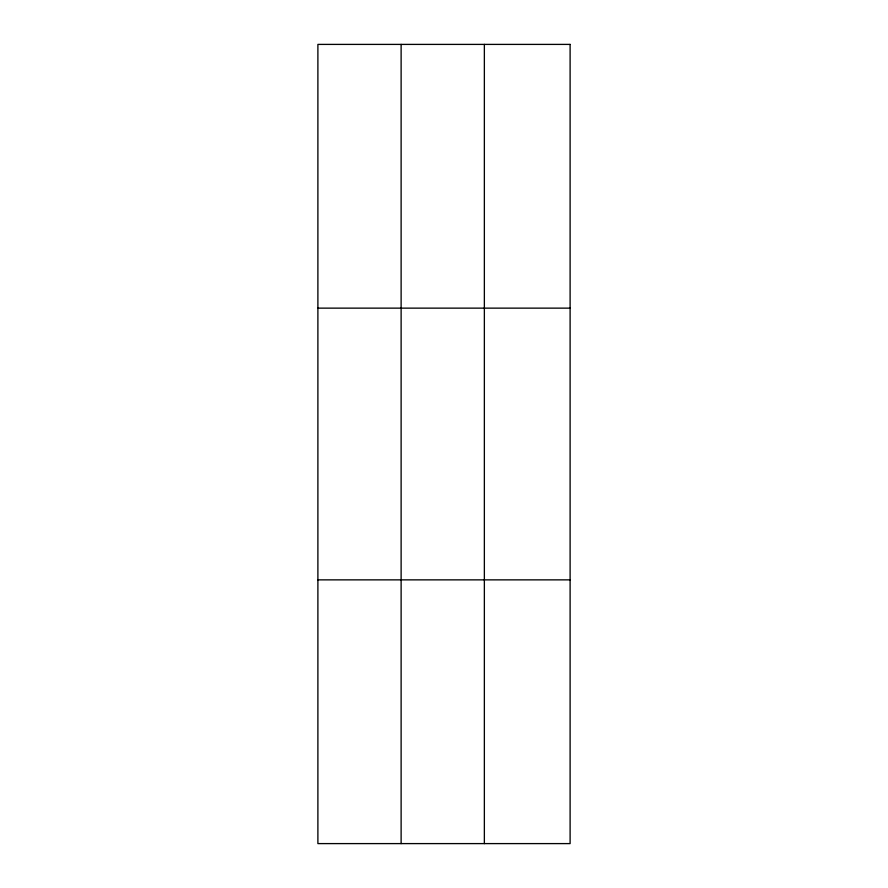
<?xml version="1.0" encoding="UTF-8"?>
<svg xmlns="http://www.w3.org/2000/svg" width="888" height="888" viewBox="0 0 888 888"><rect width="100%" height="100%" fill="white"/><g stroke="black" fill="none" stroke-linecap="round" stroke-linejoin="round"><path stroke-width="1.33" d="M401.121 843.6L401.121 44.4M484.36 843.6L484.36 44.4M317.893 308.136L570.107 308.136M317.893 579.864L570.107 579.864M570.107 44.4L570.107 843.6L317.893 843.6L317.893 44.4L570.107 44.4"/></g></svg>
